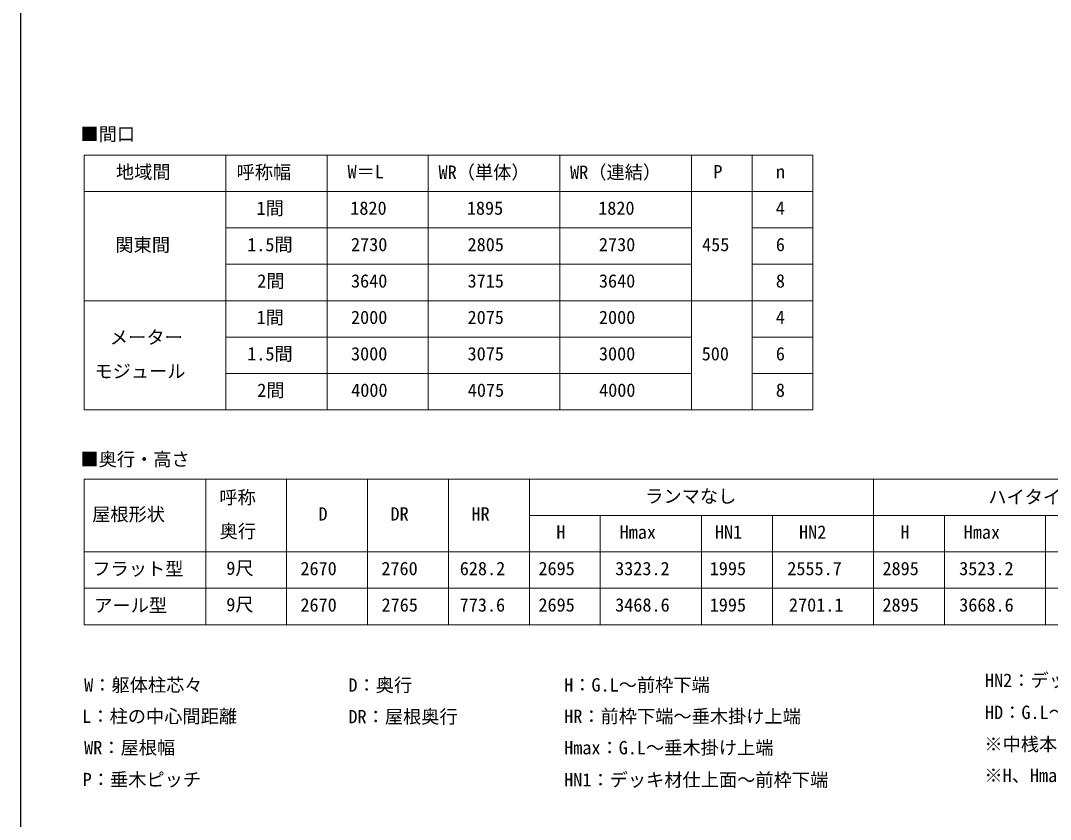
# Model space of a CAD drawing. Units: millimetres, scale not verified. Extents: x -10500 to 10500, y -15600 to 15524.
# Drawn here: x -10500 to -323, y -275 to 7625 of the extents above; entities that cross this region are included whole.
import ezdxf
from ezdxf.enums import TextEntityAlignment as Align

# ---------------------------------------------------------------- set-up
doc = ezdxf.new("R2010")
doc.units = ezdxf.units.MM
doc.header["$LTSCALE"] = 80
doc.layers.add('0-1_TABLE1', color=7, linetype='Continuous', lineweight=18)
doc.layers.add('0-2_USER1', color=3, linetype='Continuous')
doc.layers.add('0-6_YKK_ZWAK', color=7, linetype='Continuous')
doc.styles.add('ＭＳ ゴシック', font='')
doc.styles.get('ＭＳ ゴシック').set_extended_font_data('MS Gothic')

msp = doc.modelspace()

# ---------------------------------------------------------------- linework, layer by layer
at = {"layer": '0-1_TABLE1'}
for p, q in [((-9871, 6294.5), (-2671, 6294.5)), ((-9871, 6294.5), (-9871, 3774.5)), ((-8471, 6294.5), (-8471, 3774.5)), ((-7471, 6294.5), (-7471, 3774.5)), ((-6471, 6294.5), (-6471, 3774.5)), ((-5171, 6294.5), (-5171, 3774.5)), ((-3871, 6294.5), (-3871, 3774.5)), ((-3271, 6294.5), (-3271, 3774.5)), ((-2671, 6294.5), (-2671, 3774.5)), ((-9871, 5934.5), (-2671, 5934.5)), ((-8471, 5574.5), (-3871, 5574.5)), ((-3271, 5574.5), (-2671, 5574.5)), ((-8471, 5214.5), (-3871, 5214.5)), ((-3271, 5214.5), (-2671, 5214.5)), ((-9871, 4854.5), (-2671, 4854.5)), ((-8471, 4494.5), (-3871, 4494.5)), ((-3271, 4494.5), (-2671, 4494.5)), ((-8471, 4134.5), (-3871, 4134.5)), ((-3271, 4134.5), (-2671, 4134.5)), ((-9871, 3774.5), (-2671, 3774.5)), ((-9871, 3090.5), (5429, 3090.5)), ((-9871, 3090.5), (-9871, 1650.5)), ((-8671, 3090.5), (-8671, 1650.5)), ((-7871, 3090.5), (-7871, 1650.5)), ((-7071, 3090.5), (-7071, 1650.5)), ((-6271, 3090.5), (-6271, 1650.5)), ((-5471, 3090.5), (-5471, 1650.5)), ((-2071, 3090.5), (-2071, 1650.5)), ((-5471, 2730.5), (4729, 2730.5)), ((-4771, 2730.5), (-4771, 1650.5)), ((-3771, 2730.5), (-3771, 1650.5)), ((-3071, 2730.5), (-3071, 1650.5)), ((-1371, 2730.5), (-1371, 1650.5)), ((-371, 2730.5), (-371, 1650.5)), ((-9871, 2370.5), (5429, 2370.5)), ((-9871, 2010.5), (5429, 2010.5)), ((-9871, 1650.5), (5429, 1650.5))]:
    msp.add_line(p, q, dxfattribs=at)
at = {"layer": '0-6_YKK_ZWAK'}
msp.add_line((-10500, 14999.5), (-10500, -15600.5), dxfattribs=at)

# ---------------------------------------------------------------- texts
at = {"layer": '0-1_TABLE1', "style": 'ＭＳ ゴシック'}
for s, p in [('地域間', (-9558.1, 6021.94)), ('呼称幅', (-8365.77, 6020.41)), ('WR（単体）', (-6369.69, 6019.9)), ('WR（連結）', (-5069.69, 6019.39)), ('W＝L', (-7269.13, 6024.5)), ('P', (-3653.84, 6024.5)), ('n', (-3036.45, 6024.5)), ('1間', (-8168.39, 5663.99)), ('1820', (-7242.02, 5664.5)), ('1895', (-6089.98, 5664.5)), ('1820', (-4792.02, 5664.5)), ('4', (-3036.97, 5664.5)), ('関東間', (-9563.22, 5300.92)), ('1.5間', (-8260.43, 5303.99)), ('2730', (-7234.86, 5304.5)), ('2805', (-6082.82, 5304.5)), ('2730', (-4784.86, 5304.5)), ('455', (-3765.32, 5304.5)), ('6', (-3036.45, 5304.5)), ('2間', (-8161.23, 4943.99)), ('3640', (-7234.86, 4944.5)), ('3715', (-6082.82, 4944.5)), ('3640', (-4784.86, 4944.5)), ('8', (-3036.45, 4944.5)), ('1間', (-8168.39, 4583.99)), ('2000', (-7234.86, 4584.5)), ('2075', (-6082.82, 4584.5)), ('2000', (-4784.86, 4584.5)), ('4', (-3036.97, 4584.5)), ('メーター', (-9617.42, 4386.77)), ('1.5間', (-8260.43, 4223.99)), ('3000', (-7234.86, 4224.5)), ('3075', (-6082.82, 4224.5)), ('3000', (-4784.86, 4224.5)), ('500', (-3769.41, 4224.5)), ('6', (-3036.45, 4224.5)), ('モジュール', (-9770.32, 4050.98)), ('2間', (-8161.23, 3863.99)), ('4000', (-7232.82, 3864.5)), ('4075', (-6080.77, 3864.5)), ('4000', (-4782.82, 3864.5)), ('8', (-3036.45, 3864.5)), ('呼称', (-8535.89, 2803.8)), ('ランマなし', (-4327.36, 2815.9)), ('ハイタイプ', (-937.08, 2808.23)), ('屋根形状', (-9793.1, 2636.41)), ('D', (-7556.4, 2640.5)), ('DR', (-6844.86, 2640.5)), ('HR', (-6044.35, 2640.5)), ('奥行', (-8533.33, 2469.02)), ('H', (-5204.86, 2460.5)), ('Hmax', (-4579.86, 2460.5)), ('HN1', (-3638.84, 2460.5)), ('HN2', (-2806.74, 2460.5)), ('H', (-1804.86, 2460.5)), ('Hmax', (-1179.86, 2460.5)), ('フラット型', (-9791.06, 2098.45)), ('9尺', (-8466.85, 2104.08)), ('2670', (-7734.86, 2100.5)), ('2760', (-6934.86, 2100.5)), ('628.2', (-6159.92, 2100.5)), ('2695', (-5382.82, 2100.5)), ('3323.2', (-4624.86, 2100.5)), ('1995', (-3689.98, 2100.5)), ('2555.7', (-2923.33, 2100.5)), ('2895', (-1982.82, 2100.5)), ('3523.2', (-1224.86, 2100.5)), ('アール型', (-9772.65, 1735.9)), ('9尺', (-8466.85, 1744.08)), ('2670', (-7734.86, 1740.5)), ('2765', (-6932.82, 1740.5)), ('773.6', (-6160.94, 1740.5)), ('2695', (-5382.82, 1740.5)), ('3468.6', (-4624.35, 1740.5)), ('1995', (-3689.98, 1740.5)), ('2701.1', (-2906.97, 1740.5)), ('2895', (-1982.82, 1740.5)), ('3668.6', (-1224.35, 1740.5))]:
    msp.add_text(s, height=132, dxfattribs=at).set_placement(p, align=Align.BOTTOM_LEFT)
at = {"layer": '0-2_USER1', "style": 'ＭＳ ゴシック'}
for s, p in [('■間口', (-9908.84, 6397)), ('■奥行・高さ', (-9908.84, 3180.73)), ('W：躯体柱芯々', (-9872.05, 948.75)), ('D：奥行', (-7260.39, 947.73)), ('H：G.L～前枠下端', (-5128.41, 949.77)), ('HN2：デッキ材仕上面～垂木掛け下端', (-969.41, 995.61)), ('L：柱の中心間距離', (-9890.45, 639.3)), ('DR：屋根奥行', (-7260.39, 635.27)), ('HR：前枠下端～垂木掛け上端', (-5128.41, 639.23)), ('HD：G.L～デッキ材仕上面', (-969.41, 678.39)), ('WR：屋根幅', (-9872.05, 329.7)), ('Hmax：G.L～垂木掛け上端', (-5128.41, 328.68)), ('※中桟本数：垂木1ピッチ当りの本数', (-975.55, 363.2)), ('P：垂木ピッチ', (-9886.36, 13.98)), ('HN1：デッキ材仕上面～前枠下端', (-5128.41, 10.98)), ('※H、HmaxはHD＝700の場合を示す', (-975.55, 55.05))]:
    msp.add_text(s, height=132, dxfattribs=at).set_placement(p, align=Align.BOTTOM_LEFT)

doc.saveas('drawing.dxf')
